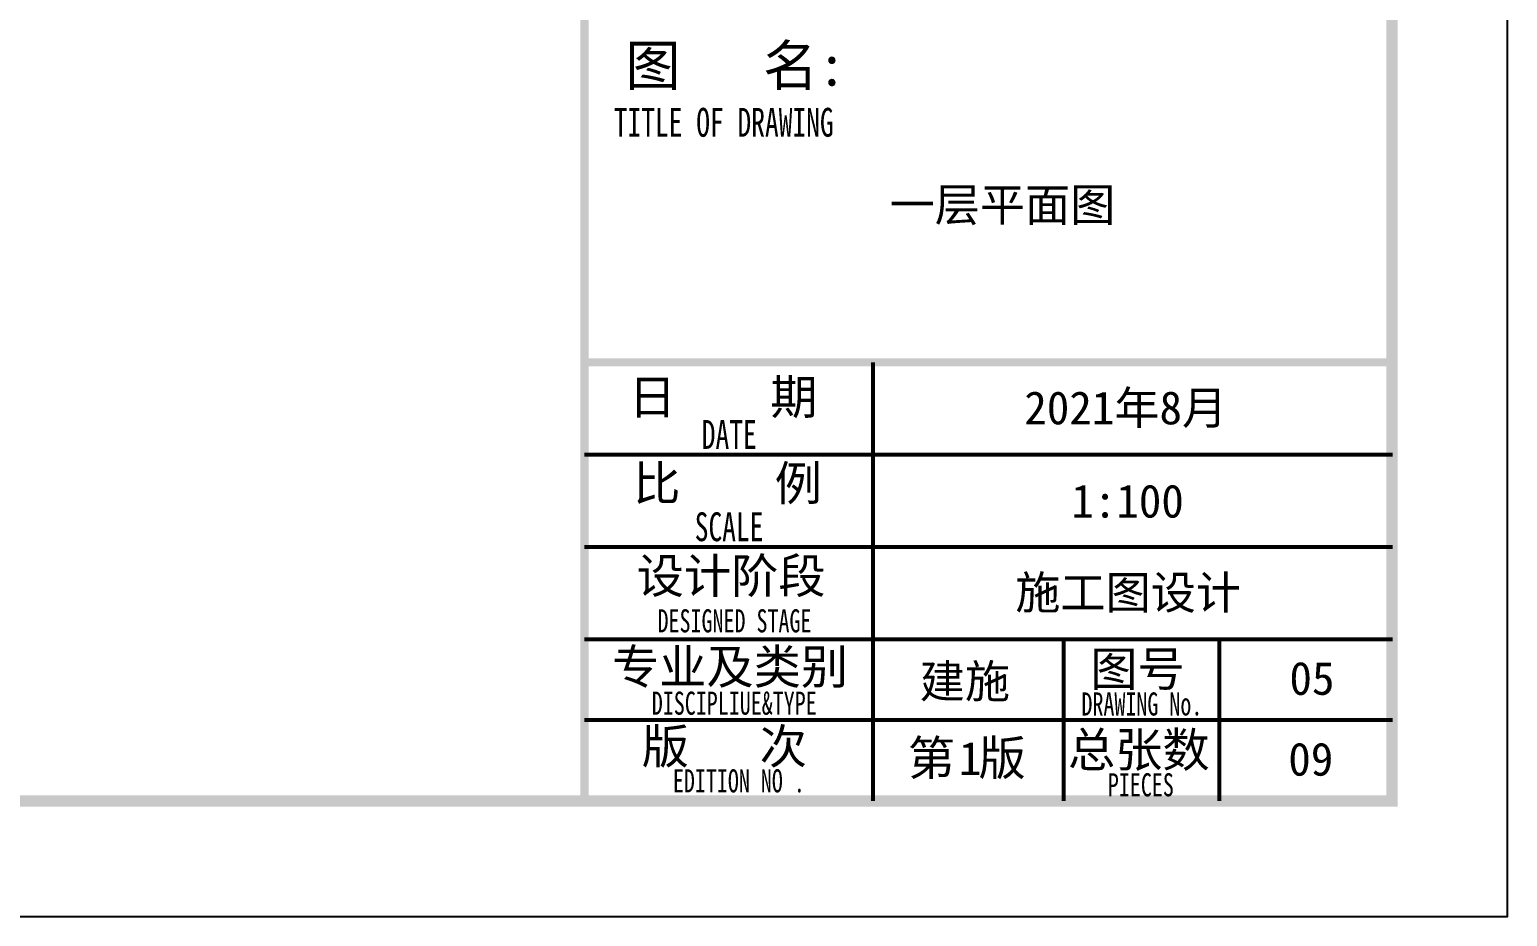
# Model space of a CAD drawing. Extents: x 1188826 to 1909461, y 608442 to 1651179.
# Drawn here: x 1543261 to 1556063, y 1112319 to 1120000 of the extents above; entities that cross this region are included whole.
import ezdxf

# ---------------------------------------------------------------- set-up
doc = ezdxf.new("R2010")
doc.units = 0
doc.header["$LTSCALE"] = 1000
doc.header["$MEASUREMENT"] = 0
doc.layers.add('WALL', color=9, linetype='Continuous', lineweight=40)
doc.layers.add('图签', color=147, linetype='Continuous', lineweight=18)
doc.layers.add('图框', color=140, linetype='Continuous')
doc.layers.add('图签文字', color=147, linetype='Continuous')
doc.styles.add('宋体', font='', dxfattribs={"height": 50})
doc.styles.add('建筑图签-1', font='simhei.ttf', dxfattribs={"width": 0.7})
doc.styles.get('宋体').set_extended_font_data('SimSun')

# ---------------------------------------------------------------- blocks, each defined once
blk = doc.blocks.new('tq5113')
at = {"layer": '图框'}
for points, const_width in [([(0, 0), (0, 57400)], 70), ([(0, 3800), (7000, 3800)], 70), ([(2500, 1400), (2500, 3800)], 35), ([(0, 3000), (7000, 3000)], 35), ([(0, 2200), (7000, 2200)], 35), ([(0, 1400), (7000, 1400)], 35), ([(0, 1400), (6500, 1400)], 35), ([(2500, 0), (2500, 1400)], 35), ([(4150, 0), (4150, 1400)], 35), ([(4150, 0), (4150, 1400)], 35), ([(4150, 0), (4150, 1400)], 35), ([(5500, 0), (5500, 1400)], 35), ([(0, 700), (4150, 700)], 35), ([(4150, 700), (7000, 700)], 35)]:
    blk.add_lwpolyline(points, dxfattribs=dict(at, const_width=const_width))
at = {"layer": '图框', "style": '建筑图签-1', "width": 0.7}
for s, height, p in [('TITLE OF DRAWING', 250, (254, 5753)), ('DATE', 250, (1016, 3049)), ('SCALE', 250, (955, 2250)), ('DESIGNED STAGE', 200, (633, 1460)), ('DISCIPLIUE&TYPE', 200, (583, 747)), ('DRAWING No.', 200, (4305, 740)), ('EDITION NO .', 200, (766, 74)), ('PIECES', 200, (4534, 40))]:
    blk.add_text(s, height=height, dxfattribs=at).set_placement(p)
at = {"layer": '图签', "color": 2, "style": '宋体'}
for s, height, p in [('2021年8月', 286.7, (3810, 3262)), ('施工图设计', 286.7, (3732, 1662)), ('建施', 286.7, (2904, 893)), ('1', 287, (3243, 225)), ('09', 286.7, (6097, 219))]:
    blk.add_text(s, height=height, dxfattribs=at).set_placement(p)
at = {"layer": '图签文字', "color": 7, "style": '建筑图签-1'}
for s, height, p in [('图   名:', 350, (355, 6195)), ('日    期', 300, (384, 3349)), ('比    例', 300, (422, 2602)), ('设计阶段', 300, (452, 1800)), ('专业及类别', 300, (238, 1013)), ('图号', 300, (4381, 994)), ('版   次 ', 300, (496, 323)), ('第 版', 300, (2801, 223)), ('总张数', 300, (4188, 294))]:
    blk.add_text(s, height=height, dxfattribs=at).set_placement(p)

msp = doc.modelspace()

# ---------------------------------------------------------------- linework, layer by layer
at = {"layer": '图框'}
msp.add_lwpolyline([(1471963, 1112319), (1556063, 1112319), (1556063, 1171719), (1471963, 1171719)], close=True, dxfattribs=at)
at = {"layer": '图框', "const_width": 100}
msp.add_lwpolyline([(1474463, 1113319), (1555063, 1113319), (1555063, 1170719), (1474463, 1170719)], close=True, dxfattribs=at)

# ---------------------------------------------------------------- block references
at = {"layer": 'WALL'}
msp.add_blockref('tq5113', (1548068, 1113319), dxfattribs=at)

# ---------------------------------------------------------------- texts
at = {"layer": '图签', "color": 2, "style": '宋体'}
for s, p in [('一层平面图', (1550711, 1118340)), ('1:100', (1552285, 1115773)), ('05', (1554175, 1114238))]:
    msp.add_text(s, height=286.7, dxfattribs=at).set_placement(p)

doc.saveas('drawing.dxf')
